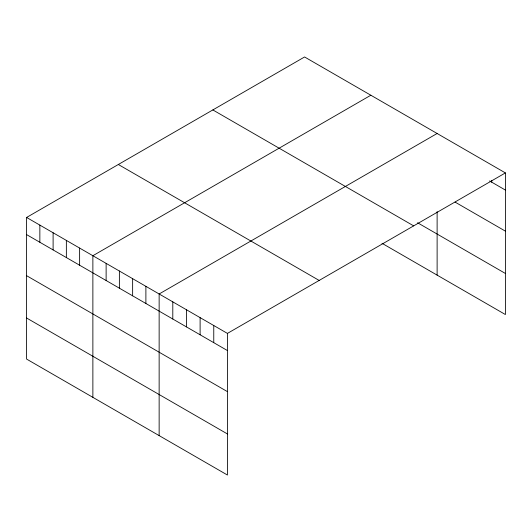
<?xml version="1.0" encoding="UTF-8"?>
<svg xmlns="http://www.w3.org/2000/svg" width="532" height="532" viewBox="0 0 532 532"><rect width="100%" height="100%" fill="white"/><g stroke="black" fill="none" stroke-linecap="round" stroke-linejoin="round"><path stroke-width="0.8" d="M505.4 172.913L227.423 333.404L227.423 475.029L26.6 359.087L26.6 217.455L304.577 56.971L505.4 172.913L505.4 314.545L382.009 243.304M370.851 95.228L92.874 255.719L92.874 397.351M437.118 133.492L159.141 293.983L159.141 435.608M489.586 180.94L505.4 190.07M455.086 202.1L505.4 231.147M417.587 222.768L505.4 273.468M212.847 109.931L413.67 225.874M118.33 164.494L319.153 280.437M26.6 217.455L227.423 333.404M26.6 234.612L227.423 350.555M26.6 275.689L227.423 391.632M26.6 318.01L227.423 433.952M491.741 180.548L491.741 182.183M437.118 211.636L437.118 275.124M213.764 325.518L213.764 342.674M200.112 317.631L200.112 334.788M186.453 309.75L186.453 326.901M172.8 301.863L172.8 319.02M145.888 286.329L145.888 303.486M132.634 278.675L132.634 295.832M119.381 271.021L119.381 288.178M106.127 263.373L106.127 280.524M79.62 248.065L79.62 265.222M66.36 240.417L66.36 257.568M53.107 232.763L53.107 249.92M39.853 225.109L39.853 242.266"/></g></svg>
